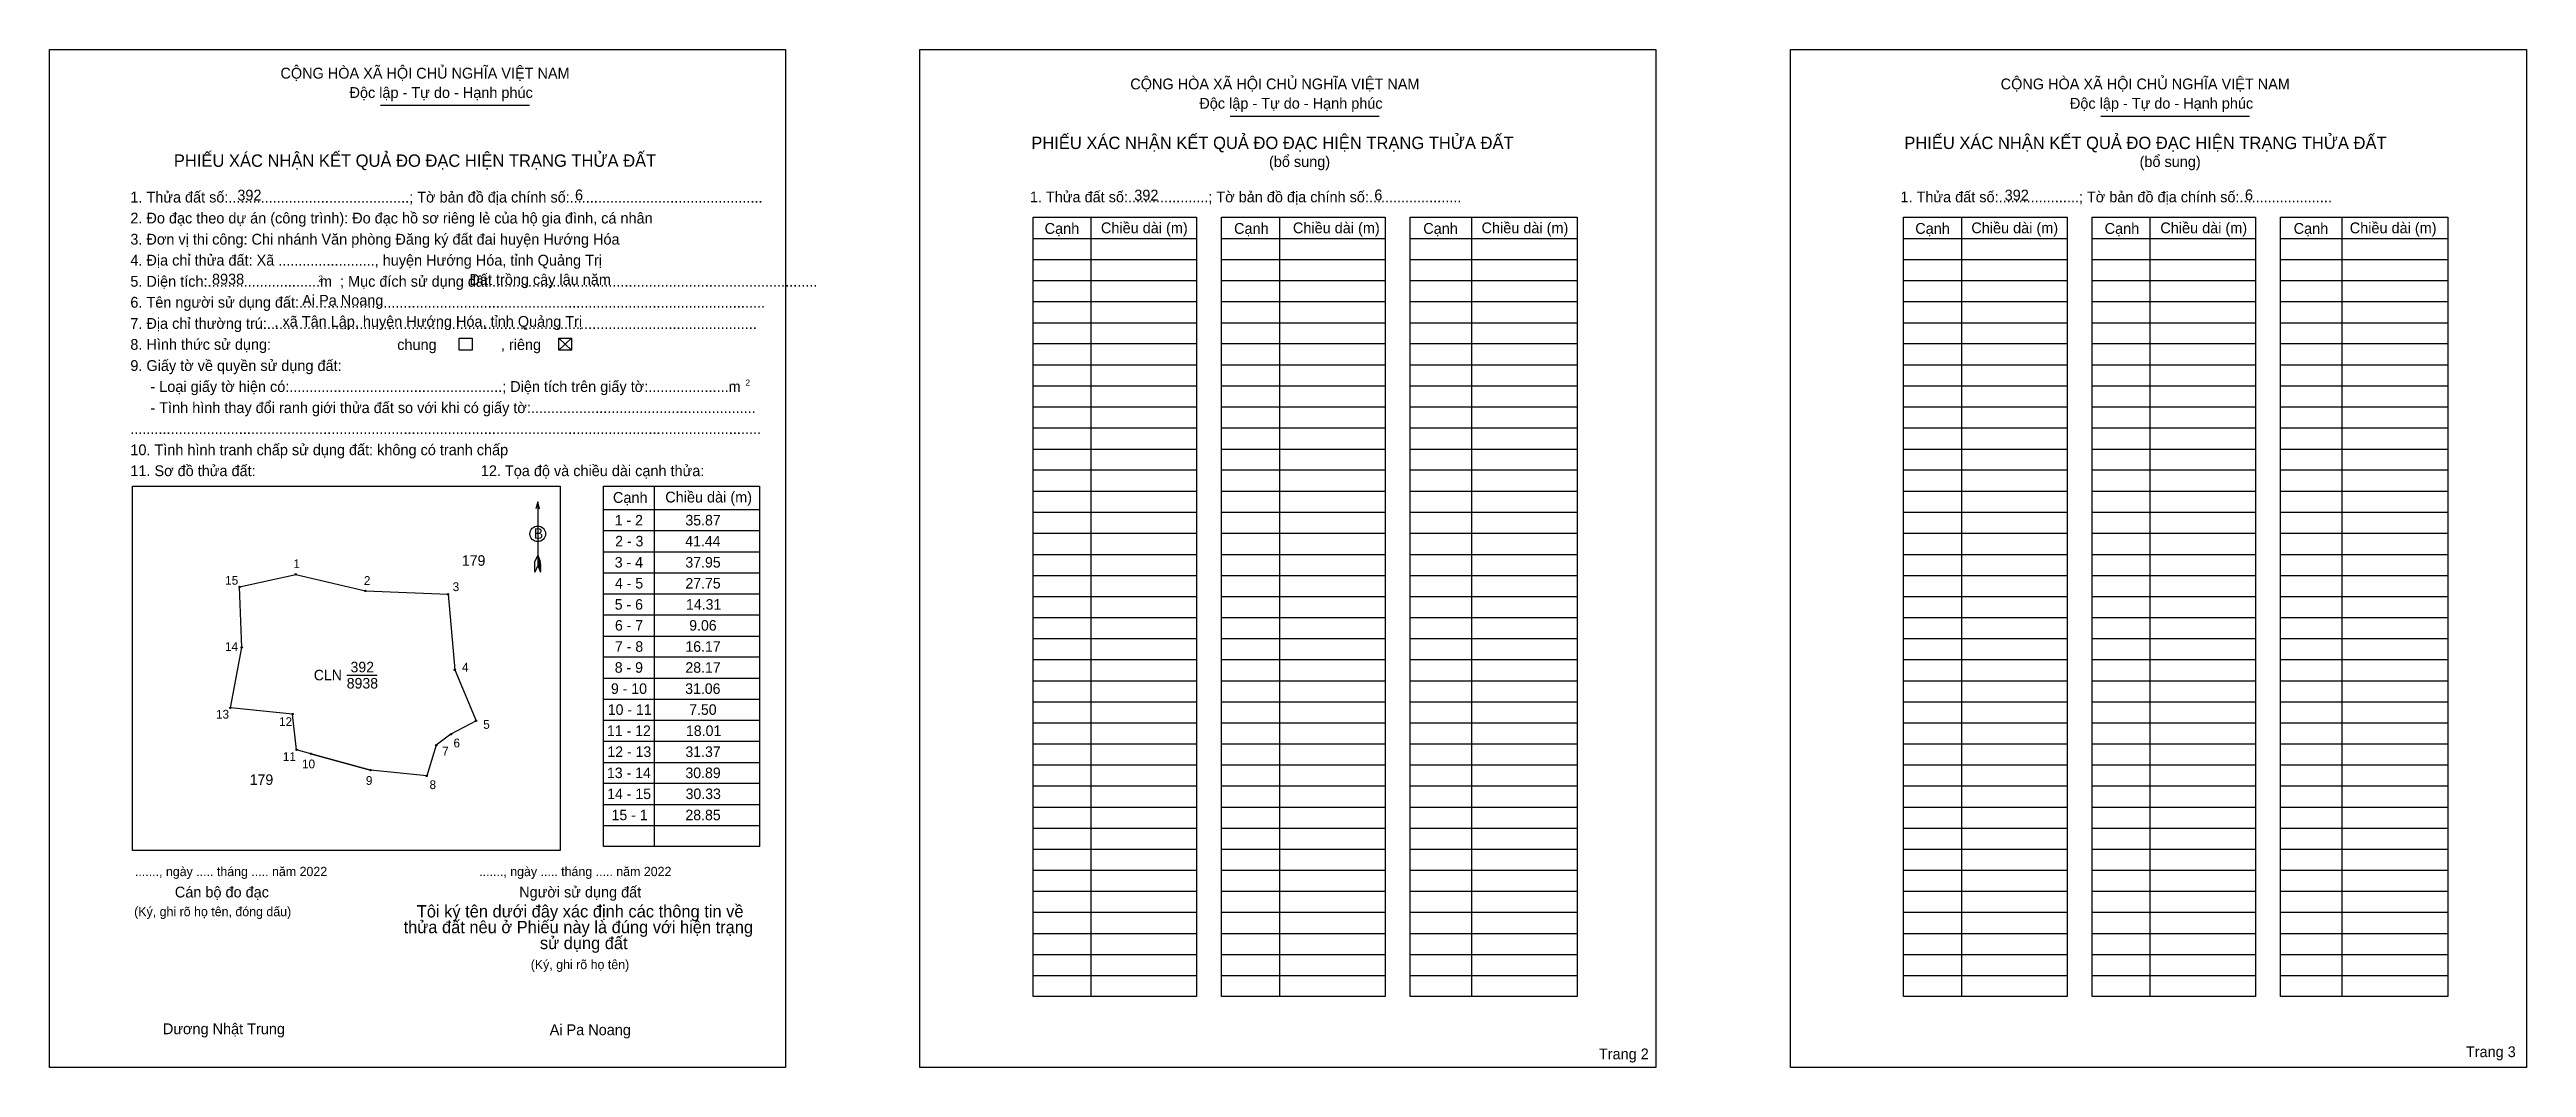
# Model space of a CAD drawing. Extents: x 546793 to 548034, y 1838131 to 1838641.
import ezdxf

# ---------------------------------------------------------------- set-up
doc = ezdxf.new("R2010")
doc.units = 0
for name, color, linetype in [('Level 1', 7, 'Continuous'), ('Level 10', 7, 'Continuous'), ('Level 11', 7, 'Continuous'), ('Level 13', 7, 'Continuous'), ('Level 2', 7, 'Continuous'), ('Level 25', 7, 'Continuous'), ('Level 48', 7, 'Continuous'), ('Level 50', 7, 'Continuous'), ('Level 52', 7, 'Continuous'), ('Level 55', 7, 'Continuous'), ('Level 6', 7, 'Continuous'), ('Level 9', 7, 'Continuous')]:
    doc.layers.add(name, color=color, linetype=linetype)

msp = doc.modelspace()

# ---------------------------------------------------------------- linework, layer by layer
at = {"layer": 'Level 1'}
for p, q in [((546793.1, 1838641), (546793.1, 1838641)), ((547229.2, 1838641), (547229.2, 1838641)), ((546958.9, 1838613), (547033.5, 1838613)), ((547384.7, 1838607.6), (547459.3, 1838607.6)), ((547820.8, 1838607.6), (547895.4, 1838607.6)), ((547314.9, 1838556.9), (547314.9, 1838166.4)), ((547409.3, 1838556.9), (547409.3, 1838166.4)), ((547505.6, 1838556.9), (547505.6, 1838166.4)), ((547751, 1838556.9), (547751, 1838166.4)), ((547845.5, 1838556.9), (547845.5, 1838166.4)), ((547941.7, 1838556.9), (547941.7, 1838166.4)), ((547285.9, 1838546.3), (547367.8, 1838546.3)), ((547380.3, 1838546.3), (547462.3, 1838546.3)), ((547474.8, 1838546.3), (547558.5, 1838546.3)), ((547722, 1838546.3), (547804, 1838546.3)), ((547816.5, 1838546.3), (547898.4, 1838546.3)), ((547910.9, 1838546.3), (547994.7, 1838546.3)), ((547285.9, 1838535.8), (547367.8, 1838535.8)), ((547380.3, 1838535.8), (547462.3, 1838535.8)), ((547474.8, 1838535.8), (547558.5, 1838535.8)), ((547722, 1838535.8), (547804, 1838535.8)), ((547816.5, 1838535.8), (547898.4, 1838535.8)), ((547910.9, 1838535.8), (547994.7, 1838535.8)), ((547285.9, 1838525.2), (547367.8, 1838525.2)), ((547380.3, 1838525.2), (547462.3, 1838525.2)), ((547474.8, 1838525.2), (547558.5, 1838525.2)), ((547722, 1838525.2), (547804, 1838525.2)), ((547816.5, 1838525.2), (547898.4, 1838525.2)), ((547910.9, 1838525.2), (547994.7, 1838525.2)), ((547285.9, 1838514.7), (547367.8, 1838514.7)), ((547380.3, 1838514.7), (547462.3, 1838514.7)), ((547474.8, 1838514.7), (547558.5, 1838514.7)), ((547722, 1838514.7), (547804, 1838514.7)), ((547816.5, 1838514.7), (547898.4, 1838514.7)), ((547910.9, 1838514.7), (547994.7, 1838514.7)), ((547048.3, 1838496.3), (547054.6, 1838490.4)), ((547048.3, 1838490.4), (547054.6, 1838496.3)), ((547285.9, 1838504.1), (547367.8, 1838504.1)), ((547285.9, 1838493.6), (547367.8, 1838493.6)), ((547380.3, 1838504.1), (547462.3, 1838504.1)), ((547380.3, 1838493.6), (547462.3, 1838493.6)), ((547474.8, 1838504.1), (547558.5, 1838504.1)), ((547474.8, 1838493.6), (547558.5, 1838493.6)), ((547722, 1838504.1), (547804, 1838504.1)), ((547722, 1838493.6), (547804, 1838493.6)), ((547816.5, 1838504.1), (547898.4, 1838504.1)), ((547816.5, 1838493.6), (547898.4, 1838493.6)), ((547910.9, 1838504.1), (547994.7, 1838504.1)), ((547910.9, 1838493.6), (547994.7, 1838493.6)), ((547285.9, 1838483), (547367.8, 1838483)), ((547380.3, 1838483), (547462.3, 1838483)), ((547474.8, 1838483), (547558.5, 1838483)), ((547722, 1838483), (547804, 1838483)), ((547816.5, 1838483), (547898.4, 1838483)), ((547910.9, 1838483), (547994.7, 1838483)), ((547285.9, 1838472.5), (547367.8, 1838472.5)), ((547380.3, 1838472.5), (547462.3, 1838472.5)), ((547474.8, 1838472.5), (547558.5, 1838472.5)), ((547722, 1838472.5), (547804, 1838472.5)), ((547816.5, 1838472.5), (547898.4, 1838472.5)), ((547910.9, 1838472.5), (547994.7, 1838472.5)), ((547285.9, 1838461.9), (547367.8, 1838461.9)), ((547380.3, 1838461.9), (547462.3, 1838461.9)), ((547474.8, 1838461.9), (547558.5, 1838461.9)), ((547722, 1838461.9), (547804, 1838461.9)), ((547816.5, 1838461.9), (547898.4, 1838461.9)), ((547910.9, 1838461.9), (547994.7, 1838461.9)), ((547285.9, 1838451.4), (547367.8, 1838451.4)), ((547380.3, 1838451.4), (547462.3, 1838451.4)), ((547474.8, 1838451.4), (547558.5, 1838451.4)), ((547722, 1838451.4), (547804, 1838451.4)), ((547816.5, 1838451.4), (547898.4, 1838451.4)), ((547910.9, 1838451.4), (547994.7, 1838451.4)), ((547285.9, 1838440.8), (547367.8, 1838440.8)), ((547380.3, 1838440.8), (547462.3, 1838440.8)), ((547474.8, 1838440.8), (547558.5, 1838440.8)), ((547722, 1838440.8), (547804, 1838440.8)), ((547816.5, 1838440.8), (547898.4, 1838440.8)), ((547910.9, 1838440.8), (547994.7, 1838440.8)), ((546834.6, 1838422.2), (546834.6, 1838422.2)), ((547096, 1838422.2), (547096, 1838241.6)), ((547285.9, 1838430.3), (547367.8, 1838430.3)), ((547285.9, 1838419.7), (547367.8, 1838419.7)), ((547380.3, 1838430.3), (547462.3, 1838430.3)), ((547380.3, 1838419.7), (547462.3, 1838419.7)), ((547474.8, 1838430.3), (547558.5, 1838430.3)), ((547474.8, 1838419.7), (547558.5, 1838419.7)), ((547722, 1838430.3), (547804, 1838430.3)), ((547722, 1838419.7), (547804, 1838419.7)), ((547816.5, 1838430.3), (547898.4, 1838430.3)), ((547816.5, 1838419.7), (547898.4, 1838419.7)), ((547910.9, 1838430.3), (547994.7, 1838430.3)), ((547910.9, 1838419.7), (547994.7, 1838419.7)), ((547037.7, 1838414.3), (547037.7, 1838382.4)), ((547070.7, 1838410.5), (547148.9, 1838410.5)), ((547285.9, 1838409.2), (547367.8, 1838409.2)), ((547380.3, 1838409.2), (547462.3, 1838409.2)), ((547474.8, 1838409.2), (547558.5, 1838409.2)), ((547722, 1838409.2), (547804, 1838409.2)), ((547816.5, 1838409.2), (547898.4, 1838409.2)), ((547910.9, 1838409.2), (547994.7, 1838409.2)), ((547070.7, 1838399.9), (547148.9, 1838399.9)), ((547285.9, 1838398.6), (547367.8, 1838398.6)), ((547380.3, 1838398.6), (547462.3, 1838398.6)), ((547474.8, 1838398.6), (547558.5, 1838398.6)), ((547722, 1838398.6), (547804, 1838398.6)), ((547816.5, 1838398.6), (547898.4, 1838398.6)), ((547910.9, 1838398.6), (547994.7, 1838398.6)), ((547037.7, 1838387.6), (547036.3, 1838384.4)), ((547036.3, 1838379.1), (547036.3, 1838384.4)), ((547037.7, 1838382.4), (547036.3, 1838379.1)), ((547037.7, 1838387.6), (547039, 1838384.4)), ((547037.7, 1838387.2), (547039, 1838383.9)), ((547037.7, 1838386.7), (547039, 1838383.5)), ((547037.7, 1838386.3), (547039.1, 1838383)), ((547037.7, 1838385.8), (547039.1, 1838382.5)), ((547037.7, 1838385.3), (547039.1, 1838382)), ((547037.7, 1838384.9), (547039.1, 1838381.6)), ((547037.7, 1838384.4), (547039.1, 1838381.1)), ((547037.7, 1838384), (547039.1, 1838380.6)), ((547037.7, 1838383.5), (547039.1, 1838380.1)), ((547037.7, 1838383.1), (547039.1, 1838379.7)), ((547037.7, 1838382.4), (547039.1, 1838379.1)), ((547039.1, 1838379.1), (547039, 1838384.4)), ((547070.7, 1838389.3), (547148.9, 1838389.3)), ((547285.9, 1838388), (547367.8, 1838388)), ((547380.3, 1838388), (547462.3, 1838388)), ((547474.8, 1838388), (547558.5, 1838388)), ((547722, 1838388), (547804, 1838388)), ((547816.5, 1838388), (547898.4, 1838388)), ((547910.9, 1838388), (547994.7, 1838388)), ((547070.7, 1838378.8), (547148.9, 1838378.8)), ((547285.9, 1838377.5), (547367.8, 1838377.5)), ((547380.3, 1838377.5), (547462.3, 1838377.5)), ((547474.8, 1838377.5), (547558.5, 1838377.5)), ((547722, 1838377.5), (547804, 1838377.5)), ((547816.5, 1838377.5), (547898.4, 1838377.5)), ((547910.9, 1838377.5), (547994.7, 1838377.5)), ((547070.7, 1838368.2), (547148.9, 1838368.2)), ((547070.7, 1838357.7), (547148.9, 1838357.7)), ((547285.9, 1838366.9), (547367.8, 1838366.9)), ((547285.9, 1838356.4), (547367.8, 1838356.4)), ((547380.3, 1838366.9), (547462.3, 1838366.9)), ((547380.3, 1838356.4), (547462.3, 1838356.4)), ((547474.8, 1838366.9), (547558.5, 1838366.9)), ((547474.8, 1838356.4), (547558.5, 1838356.4)), ((547722, 1838366.9), (547804, 1838366.9)), ((547722, 1838356.4), (547804, 1838356.4)), ((547816.5, 1838366.9), (547898.4, 1838366.9)), ((547816.5, 1838356.4), (547898.4, 1838356.4)), ((547910.9, 1838366.9), (547994.7, 1838366.9)), ((547910.9, 1838356.4), (547994.7, 1838356.4)), ((547070.7, 1838347.1), (547148.9, 1838347.1)), ((547285.9, 1838345.8), (547367.8, 1838345.8)), ((547380.3, 1838345.8), (547462.3, 1838345.8)), ((547474.8, 1838345.8), (547558.5, 1838345.8)), ((547722, 1838345.8), (547804, 1838345.8)), ((547816.5, 1838345.8), (547898.4, 1838345.8)), ((547910.9, 1838345.8), (547994.7, 1838345.8)), ((547070.7, 1838336.6), (547148.9, 1838336.6)), ((547285.9, 1838335.3), (547367.8, 1838335.3)), ((547380.3, 1838335.3), (547462.3, 1838335.3)), ((547474.8, 1838335.3), (547558.5, 1838335.3)), ((547722, 1838335.3), (547804, 1838335.3)), ((547816.5, 1838335.3), (547898.4, 1838335.3)), ((547910.9, 1838335.3), (547994.7, 1838335.3)), ((547070.7, 1838326), (547148.9, 1838326)), ((547285.9, 1838324.7), (547367.8, 1838324.7)), ((547380.3, 1838324.7), (547462.3, 1838324.7)), ((547474.8, 1838324.7), (547558.5, 1838324.7)), ((547722, 1838324.7), (547804, 1838324.7)), ((547816.5, 1838324.7), (547898.4, 1838324.7)), ((547910.9, 1838324.7), (547994.7, 1838324.7)), ((547070.7, 1838315.5), (547148.9, 1838315.5)), ((547285.9, 1838314.2), (547367.8, 1838314.2)), ((547380.3, 1838314.2), (547462.3, 1838314.2)), ((547474.8, 1838314.2), (547558.5, 1838314.2)), ((547722, 1838314.2), (547804, 1838314.2)), ((547816.5, 1838314.2), (547898.4, 1838314.2)), ((547910.9, 1838314.2), (547994.7, 1838314.2)), ((547070.7, 1838304.9), (547148.9, 1838304.9)), ((547070.7, 1838294.4), (547148.9, 1838294.4)), ((547285.9, 1838303.6), (547367.8, 1838303.6)), ((547380.3, 1838303.6), (547462.3, 1838303.6)), ((547474.8, 1838303.6), (547558.5, 1838303.6)), ((547722, 1838303.6), (547804, 1838303.6)), ((547816.5, 1838303.6), (547898.4, 1838303.6)), ((547910.9, 1838303.6), (547994.7, 1838303.6)), ((547070.7, 1838283.8), (547148.9, 1838283.8)), ((547285.9, 1838293.1), (547367.8, 1838293.1)), ((547285.9, 1838282.5), (547367.8, 1838282.5)), ((547380.3, 1838293.1), (547462.3, 1838293.1)), ((547380.3, 1838282.5), (547462.3, 1838282.5)), ((547474.8, 1838293.1), (547558.5, 1838293.1)), ((547474.8, 1838282.5), (547558.5, 1838282.5)), ((547722, 1838293.1), (547804, 1838293.1)), ((547722, 1838282.5), (547804, 1838282.5)), ((547816.5, 1838293.1), (547898.4, 1838293.1)), ((547816.5, 1838282.5), (547898.4, 1838282.5)), ((547910.9, 1838293.1), (547994.7, 1838293.1)), ((547910.9, 1838282.5), (547994.7, 1838282.5)), ((547070.7, 1838273.3), (547148.9, 1838273.3)), ((547285.9, 1838272), (547367.8, 1838272)), ((547380.3, 1838272), (547462.3, 1838272)), ((547474.8, 1838272), (547558.5, 1838272)), ((547722, 1838272), (547804, 1838272)), ((547816.5, 1838272), (547898.4, 1838272)), ((547910.9, 1838272), (547994.7, 1838272)), ((547070.7, 1838262.7), (547148.9, 1838262.7)), ((547285.9, 1838261.4), (547367.8, 1838261.4)), ((547380.3, 1838261.4), (547462.3, 1838261.4)), ((547474.8, 1838261.4), (547558.5, 1838261.4)), ((547722, 1838261.4), (547804, 1838261.4)), ((547816.5, 1838261.4), (547898.4, 1838261.4)), ((547910.9, 1838261.4), (547994.7, 1838261.4)), ((547070.7, 1838252.2), (547148.9, 1838252.2)), ((547285.9, 1838250.9), (547367.8, 1838250.9)), ((547380.3, 1838250.9), (547462.3, 1838250.9)), ((547474.8, 1838250.9), (547558.5, 1838250.9)), ((547722, 1838250.9), (547804, 1838250.9)), ((547816.5, 1838250.9), (547898.4, 1838250.9)), ((547910.9, 1838250.9), (547994.7, 1838250.9)), ((547049, 1838239.6), (547049, 1838239.6)), ((547285.9, 1838240.3), (547367.8, 1838240.3)), ((547380.3, 1838240.3), (547462.3, 1838240.3)), ((547474.8, 1838240.3), (547558.5, 1838240.3)), ((547722, 1838240.3), (547804, 1838240.3)), ((547816.5, 1838240.3), (547898.4, 1838240.3)), ((547910.9, 1838240.3), (547994.7, 1838240.3)), ((547285.9, 1838229.8), (547367.8, 1838229.8)), ((547380.3, 1838229.8), (547462.3, 1838229.8)), ((547474.8, 1838229.8), (547558.5, 1838229.8)), ((547722, 1838229.8), (547804, 1838229.8)), ((547816.5, 1838229.8), (547898.4, 1838229.8)), ((547910.9, 1838229.8), (547994.7, 1838229.8)), ((547285.9, 1838219.2), (547367.8, 1838219.2)), ((547285.9, 1838208.7), (547367.8, 1838208.7)), ((547380.3, 1838219.2), (547462.3, 1838219.2)), ((547380.3, 1838208.7), (547462.3, 1838208.7)), ((547474.8, 1838219.2), (547558.5, 1838219.2)), ((547474.8, 1838208.7), (547558.5, 1838208.7)), ((547722, 1838219.2), (547804, 1838219.2)), ((547722, 1838208.7), (547804, 1838208.7)), ((547816.5, 1838219.2), (547898.4, 1838219.2)), ((547816.5, 1838208.7), (547898.4, 1838208.7)), ((547910.9, 1838219.2), (547994.7, 1838219.2)), ((547910.9, 1838208.7), (547994.7, 1838208.7)), ((547285.9, 1838198.1), (547367.8, 1838198.1)), ((547380.3, 1838198.1), (547462.3, 1838198.1)), ((547474.8, 1838198.1), (547558.5, 1838198.1)), ((547722, 1838198.1), (547804, 1838198.1)), ((547816.5, 1838198.1), (547898.4, 1838198.1)), ((547910.9, 1838198.1), (547994.7, 1838198.1)), ((547285.9, 1838187.6), (547367.8, 1838187.6)), ((547380.3, 1838187.6), (547462.3, 1838187.6)), ((547474.8, 1838187.6), (547558.5, 1838187.6)), ((547722, 1838187.6), (547804, 1838187.6)), ((547816.5, 1838187.6), (547898.4, 1838187.6)), ((547910.9, 1838187.6), (547994.7, 1838187.6)), ((547285.9, 1838177), (547367.8, 1838177)), ((547380.3, 1838177), (547462.3, 1838177)), ((547474.8, 1838177), (547558.5, 1838177)), ((547722, 1838177), (547804, 1838177)), ((547816.5, 1838177), (547898.4, 1838177)), ((547910.9, 1838177), (547994.7, 1838177)), ((547161.9, 1838130.9), (547161.9, 1838130.9)), ((547598, 1838130.9), (547598, 1838130.9))]:
    msp.add_line(p, q, dxfattribs=at)
for points in [[(547285.9, 1838556.9), (547367.8, 1838556.9), (547367.8, 1838166.4), (547285.9, 1838166.4)], [(547380.3, 1838556.9), (547462.3, 1838556.9), (547462.3, 1838166.4), (547380.3, 1838166.4)], [(547474.8, 1838556.9), (547558.5, 1838556.9), (547558.5, 1838166.4), (547474.8, 1838166.4)], [(547722, 1838556.9), (547804, 1838556.9), (547804, 1838166.4), (547722, 1838166.4)], [(547816.5, 1838556.9), (547898.4, 1838556.9), (547898.4, 1838166.4), (547816.5, 1838166.4)], [(547910.9, 1838556.9), (547994.7, 1838556.9), (547994.7, 1838166.4), (547910.9, 1838166.4)], [(546834.6, 1838422.2), (547049, 1838422.2), (547049, 1838239.6), (546834.6, 1838239.6)], [(547070.7, 1838422.2), (547148.9, 1838422.2), (547148.9, 1838241.6), (547070.7, 1838241.6)]]:
    msp.add_lwpolyline(points, close=True, dxfattribs=at)
msp.add_lwpolyline([(547038.6, 1838410.9), (547037.7, 1838414.3), (547036.8, 1838410.9)], dxfattribs=at)
msp.add_circle((547037.7, 1838398.3), 3.9, dxfattribs=at)
at = {"layer": 'Level 10'}
msp.add_lwpolyline([(546916.9, 1838290.1), (546914.9, 1838308), (546883.7, 1838311.1), (546889.4, 1838341.4), (546888.3, 1838371.7), (546916.5, 1838378), (546951.4, 1838369.7), (546992.8, 1838368), (546996.1, 1838330.2), (547006.8, 1838304.6), (546994.2, 1838297.9), (546986.9, 1838292.4), (546982.1, 1838277), (546954, 1838279.9), (546924.1, 1838288.1)], close=True, dxfattribs=at)
at = {"layer": 'Level 11'}
for centre in [(546888.3, 1838371.7), (546916.5, 1838378), (546951.4, 1838369.7), (546992.8, 1838368), (546889.4, 1838341.4), (546996.1, 1838330.2), (546883.7, 1838311.1), (546914.9, 1838308), (546994.2, 1838297.9), (547006.8, 1838304.6), (546916.9, 1838290.1), (546916.9, 1838290.1), (546924.1, 1838288.1), (546986.9, 1838292.4), (546954, 1838279.9), (546982.1, 1838277)]:
    msp.add_circle(centre, 0.352, dxfattribs=at)
at = {"layer": 'Level 2'}
for points in [[(546793.1, 1838641), (547161.9, 1838641), (547161.9, 1838130.9), (546793.1, 1838130.9)], [(547229.2, 1838641), (547598, 1838641), (547598, 1838130.9), (547229.2, 1838130.9)], [(547665.4, 1838641), (548034.1, 1838641), (548034.1, 1838130.9), (547665.4, 1838130.9)]]:
    msp.add_lwpolyline(points, close=True, dxfattribs=at)
at = {"layer": 'Level 25'}
for p, q in [((546992.8, 1838368), (546996.1, 1838330.2)), ((546924.1, 1838288.1), (546954, 1838279.9)), ((546982.1, 1838277), (546954, 1838279.9))]:
    msp.add_line(p, q, dxfattribs=at)
at = {"layer": 'Level 50'}
for points in [[(546998.4, 1838496.3), (547004.8, 1838496.3), (547004.8, 1838490.4), (546998.4, 1838490.4)], [(547048.3, 1838496.3), (547054.6, 1838496.3), (547054.6, 1838490.4), (547048.3, 1838490.4)]]:
    msp.add_lwpolyline(points, close=True, dxfattribs=at)
at = {"layer": 'Level 9'}
msp.add_line((546942, 1838327.5), (546957.2, 1838327.5), dxfattribs=at)

# ---------------------------------------------------------------- texts
at = {"layer": 'Level 1'}
for s, height, p in [('CỘNG HÒA XÃ HỘI CHỦ NGHĨA VIỆT NAM', 5.417, (546908.8, 1838626.4)), ('Độc lập - Tự do - Hạnh phúc', 5.417, (546943.4, 1838616.7)), ('CỘNG HÒA XÃ HỘI CHỦ NGHĨA VIỆT NAM', 5.417, (547334.6, 1838621)), ('Độc lập - Tự do - Hạnh phúc', 5.417, (547369.2, 1838611.3)), ('CỘNG HÒA XÃ HỘI CHỦ NGHĨA VIỆT NAM', 5.417, (547770.7, 1838621)), ('Độc lập - Tự do - Hạnh phúc', 5.417, (547805.4, 1838611.3)), ('PHIẾU XÁC NHẬN KẾT QUẢ ĐO ĐẠC HIỆN TRẠNG THỬA ĐẤT', 6.191, (547285, 1838591.1)), ('PHIẾU XÁC NHẬN KẾT QUẢ ĐO ĐẠC HIỆN TRẠNG THỬA ĐẤT', 6.191, (547722.4, 1838591.1)), ('PHIẾU XÁC NHẬN KẾT QUẢ ĐO ĐẠC HIỆN TRẠNG THỬA ĐẤT', 6.191, (546855.4, 1838582.2)), ('(bổ sung)', 5.42, (547404.1, 1838582.1)), ('(bổ sung)', 5.42, (547840.3, 1838582.1)), ('1. Thửa đất số:.............................................; Tờ bản đồ địa chính số:................................................', 5.4165, (546833.6, 1838564.3)), ('1. Thửa đất số:....................; Tờ bản đồ địa chính số:.......................', 5.417, (547284.3, 1838564.4)), ('1. Thửa đất số:....................; Tờ bản đồ địa chính số:.......................', 5.417, (547720.5, 1838564.4)), ('2. Đo đạc theo dự án (công trình): Đo đạc hồ sơ riêng lẻ của hộ gia đình, cá nhân', 5.417, (546833.6, 1838553.8)), ('Chiều dài (m)', 5.417, (547319.9, 1838548.9)), ('Chiều dài (m)', 5.417, (547416.1, 1838548.9)), ('Chiều dài (m)', 5.417, (547510.6, 1838548.9)), ('Chiều dài (m)', 5.417, (547756, 1838548.9)), ('Chiều dài (m)', 5.417, (547850.7, 1838548.9)), ('Chiều dài (m)', 5.417, (547945.6, 1838548.9)), ('3. Đơn vị thi công: Chi nhánh Văn phòng Đăng ký đất đai huyện Hướng Hóa', 5.417, (546833.6, 1838543.2)), ('Cạnh', 5.42, (547291.7, 1838548.6)), ('Cạnh', 5.42, (547386.6, 1838548.6)), ('Cạnh', 5.42, (547481.4, 1838548.6)), ('Cạnh', 5.42, (547727.9, 1838548.6)), ('Cạnh', 5.42, (547822.8, 1838548.6)), ('Cạnh', 5.42, (547917.5, 1838548.6)), ('4. Địa chỉ thửa đất: Xã ........................, huyện Hướng Hóa, tỉnh Quảng Trị', 5.417, (546833.6, 1838532.7)), ('5. Diện tích:............................m  ; Mục đích sử dụng đất:.................................................................................', 5.4165, (546833.6, 1838522.1)), ('6. Tên người sử dụng đất:....................................................................................................................', 5.4165, (546833.6, 1838511.6)), ('2', 3.1, (546927.8, 1838524.6)), ('7. Địa chỉ thường trú:..........................................................................................................................', 5.4165, (546833.6, 1838501)), ('chung                , riêng', 5.417, (546967.3, 1838490.4)), ('9. Giấy tờ về quyền sử dụng đất:', 5.417, (546833.6, 1838479.9)), ('     - Loại giấy tờ hiện có:.....................................................; Diện tích trên giấy tờ:....................m', 5.4165, (546833.6, 1838469.4)), ('2', 3.1, (547141.8, 1838472.5)), ('     - Tình hình thay đổi ranh giới thửa đất so với khi có giấy tờ:........................................................', 5.4165, (546833.6, 1838458.8)), ('10. Tình hình tranh chấp sử dụng đất: không có tranh chấp', 5.417, (546833.6, 1838437.7)), ('.............................................................................................................................................................', 5.4165, (546833.6, 1838448.3)), ('11. Sơ đồ thửa đất:', 5.417, (546833.6, 1838427.2)), ('12. Tọa độ và chiều dài cạnh thửa:', 5.417, (547009.2, 1838427.2)), ('Cạnh', 5.42, (547075.4, 1838413.8)), ('Chiều dài (m)', 5.417, (547101.6, 1838414)), ('B', 5.28, (547035.7, 1838395.8)), ('......., ngày ..... tháng ..... năm 2022', 4.643, (546835.9, 1838226.8)), ('Cán bộ đo đạc', 5.417, (546855.9, 1838216.1)), ('......., ngày ..... tháng ..... năm 2022', 4.643, (547008.4, 1838226.8)), ('Người sử dụng đất', 5.417, (547028.4, 1838216.1)), ('(Ký, ghi rõ họ tên, đóng dấu)', 4.643, (546835.5, 1838206.7)), ('Tôi ký tên dưới đây xác định các thông tin về', 6.155, (546977.1, 1838206.1)), ('thửa đất nêu ở Phiếu này là đúng với hiện trạng', 6.155, (546970.5, 1838198.2)), ('sử dụng đất', 6.155, (547038.8, 1838190.2)), ('(Ký, ghi rõ họ tên)', 4.643, (547034.2, 1838180.2)), ('Dương Nhật Trung', 5.417, (546849.9, 1838147.6)), ('Trang 2', 5.42, (547569.4, 1838135)), ('Trang 3', 5.42, (548003.8, 1838136.1))]:
    msp.add_text(s, height=height, dxfattribs=at).set_placement(p)
at = {"layer": 'Level 13'}
for s, p in [('392', (546943.9, 1838328.9)), ('CLN', (546925.5, 1838324.9)), ('8938', (546942, 1838320.8))]:
    msp.add_text(s, height=5.28, dxfattribs=at).set_placement(p)
at = {"layer": 'Level 48'}
msp.add_text('8. Hình thức sử dụng:', height=5.417, dxfattribs=at).set_placement((546833.6, 1838490.5))
at = {"layer": 'Level 52'}
for s, p in [('1 - 2', (547076.3, 1838402.5)), ('35.87', (547111.7, 1838402.5)), ('2 - 3', (547076.5, 1838392)), ('41.44', (547111.6, 1838392)), ('179', (546999.7, 1838382.3)), ('3 - 4', (547076.3, 1838381.4)), ('37.95', (547111.7, 1838381.4)), ('4 - 5', (547076.4, 1838370.9)), ('27.75', (547111.7, 1838370.9)), ('5 - 6', (547076.3, 1838360.3)), ('14.31', (547112, 1838360.3)), ('6 - 7', (547076.4, 1838349.8)), ('7 - 8', (547076.4, 1838339.2)), ('16.17', (547111.7, 1838339.2)), ('9.06', (547113.6, 1838349.8)), ('8 - 9', (547076.3, 1838328.7)), ('28.17', (547111.7, 1838328.7)), ('9 - 10', (547074.4, 1838318.1)), ('31.06', (547111.6, 1838318.1)), ('10 - 11', (547072.8, 1838307.6)), ('7.50', (547113.6, 1838307.6)), ('11 - 12', (547072.4, 1838297)), ('18.01', (547112, 1838297)), ('12 - 13', (547072.6, 1838286.5)), ('31.37', (547111.7, 1838286.5)), ('179', (546893.4, 1838272.5)), ('13 - 14', (547072.4, 1838275.9)), ('14 - 15', (547072.5, 1838265.4)), ('30.89', (547111.7, 1838275.9)), ('30.33', (547111.8, 1838265.4)), ('15 - 1', (547074.7, 1838254.8)), ('28.85', (547111.7, 1838254.8))]:
    msp.add_text(s, height=5.28, dxfattribs=at).set_placement(p)
at = {"layer": 'Level 55'}
for s, p in [('15', (546888.2, 1838371.7)), ('1', (546916.4, 1838378)), ('2', (546951.3, 1838369.7)), ('3', (546992.7, 1838368)), ('14', (546889.3, 1838341.4)), ('4', (546996.1, 1838330.2)), ('13', (546883.6, 1838311.1)), ('12', (546914.8, 1838308)), ('6', (546994.1, 1838297.9)), ('5', (547006.8, 1838304.6)), ('11', (546916.7, 1838290.1)), ('10', (546924, 1838288.1)), ('7', (546986.9, 1838292.4)), ('9', (546954, 1838279.9)), ('8', (546982, 1838277))]:
    msp.add_text(s, height=0.176, dxfattribs=at).set_placement(p)
at = {"layer": 'Level 6'}
for s, height, p in [('392', 5.42, (546887.2, 1838565.3)), ('6', 5.42, (547056.4, 1838565.4)), ('392', 5.42, (547336.6, 1838565.3)), ('6', 5.42, (547456.9, 1838565.4)), ('392', 5.42, (547772.7, 1838565.3)), ('6', 5.42, (547893.1, 1838565.4)), ('8938', 5.42, (546874.5, 1838523.2)), ('Ai Pa Noang', 5.417, (546919.7, 1838512.6)), ('Đất trồng cây lâu năm', 5.417, (547003.5, 1838523)), (', xã Tân Lập, huyện Hướng Hóa, tỉnh Quảng Trị', 5.417, (546905.8, 1838502)), ('Ai Pa Noang', 5.417, (547043.7, 1838147.1))]:
    msp.add_text(s, height=height, dxfattribs=at).set_placement(p)
at = {"layer": 'Level 9'}
for s, p in [('1', (546915.3, 1838381.1)), ('15', (546881.1, 1838372.8)), ('2', (546950.6, 1838372.7)), ('3', (546995.1, 1838369.6)), ('14', (546881, 1838339.6)), ('4', (546999.8, 1838329.3)), ('13', (546876.5, 1838305.7)), ('12', (546908.1, 1838302)), ('6', (546995.5, 1838291.3)), ('5', (547010.4, 1838300.6)), ('11', (546910, 1838284.5)), ('10', (546919.6, 1838280.8)), ('7', (546989.8, 1838287.2)), ('9', (546951.6, 1838272.5)), ('8', (546983.5, 1838270.4))]:
    msp.add_text(s, height=4.4, dxfattribs=at).set_placement(p)

doc.saveas('drawing.dxf')
